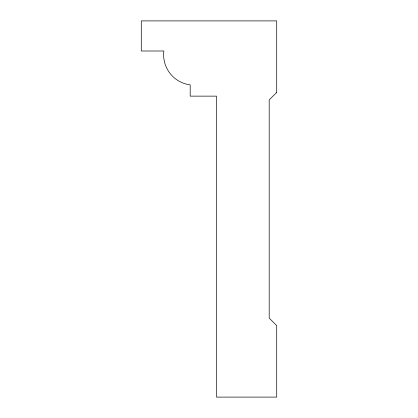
<?xml version="1.0" encoding="UTF-8"?>
<svg xmlns="http://www.w3.org/2000/svg" width="418" height="418" viewBox="0 0 418 418"><rect width="100%" height="100%" fill="white"/><g stroke="black" fill="none" stroke-linecap="round" stroke-linejoin="round"><path stroke-width="0.63" d="M276.716 92.378L269.192 99.902L269.192 318.098L276.716 325.622L276.716 397.1L216.524 397.1L216.524 96.14L190.19 96.14L190.19 84.854A30.331 30.331 0 0 1 163.856 50.996L141.284 50.996L141.284 20.9L276.716 20.9L276.716 92.378"/></g></svg>
